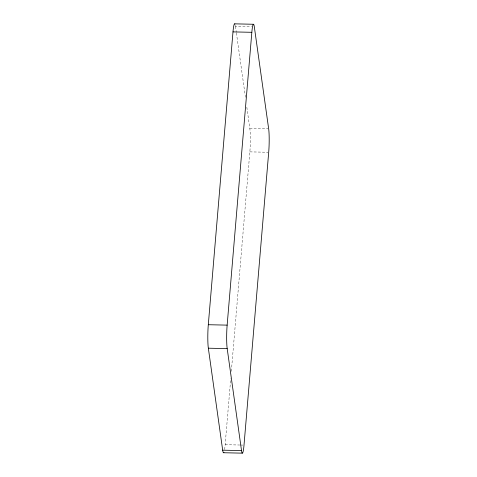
<?xml version="1.0" encoding="UTF-8"?>
<svg xmlns="http://www.w3.org/2000/svg" width="477" height="477" viewBox="0 0 477 477"><rect width="100%" height="100%" fill="white"/><g stroke="black" fill="none" stroke-linecap="round" stroke-linejoin="round"><path stroke-width="0.36" stroke-dasharray="2.38 1.79" d="M224.595 449.555A17.053 1.717 -88.7 0 0 225.162 444.695L230.725 378.72M231.351 371.303L249.853 151.871A17.053 1.717 -88.7 0 0 249.811 128.391L246.716 106.383M235.304 25.359A17.053 1.717 -88.7 0 1 235.477 26.408L251.427 26.76M249.811 128.391L267.931 128.79M249.853 151.871L267.979 152.264M225.162 444.695L239.657 445.011M240.384 445.029L243.282 445.095M235.477 26.408L236.306 32.281M236.407 33.014L245.482 97.576"/><path stroke-width="0.72" d="M223.928 452.297A17.053 1.717 -88.7 0 1 222.676 450.181L208.342 348.198A17.053 1.717 -88.7 0 1 208.3 324.718L232.991 31.893A17.053 1.717 -88.7 0 1 234.905 24.071M241.523 450.592L227.189 348.609A17.053 1.717 -88.7 0 1 227.147 325.129L251.838 32.305A17.053 1.717 -88.7 0 1 254.324 26.819L268.658 128.802A17.053 1.717 -88.7 0 1 268.7 152.282L244.009 445.107A17.053 1.717 -88.7 0 1 241.523 450.592L222.676 450.181M234.684 23.85L253.531 24.261M232.991 31.893L251.838 32.305M208.3 324.718L227.147 325.129M208.342 348.198L227.189 348.609M223.469 452.739L242.316 453.15"/></g></svg>
